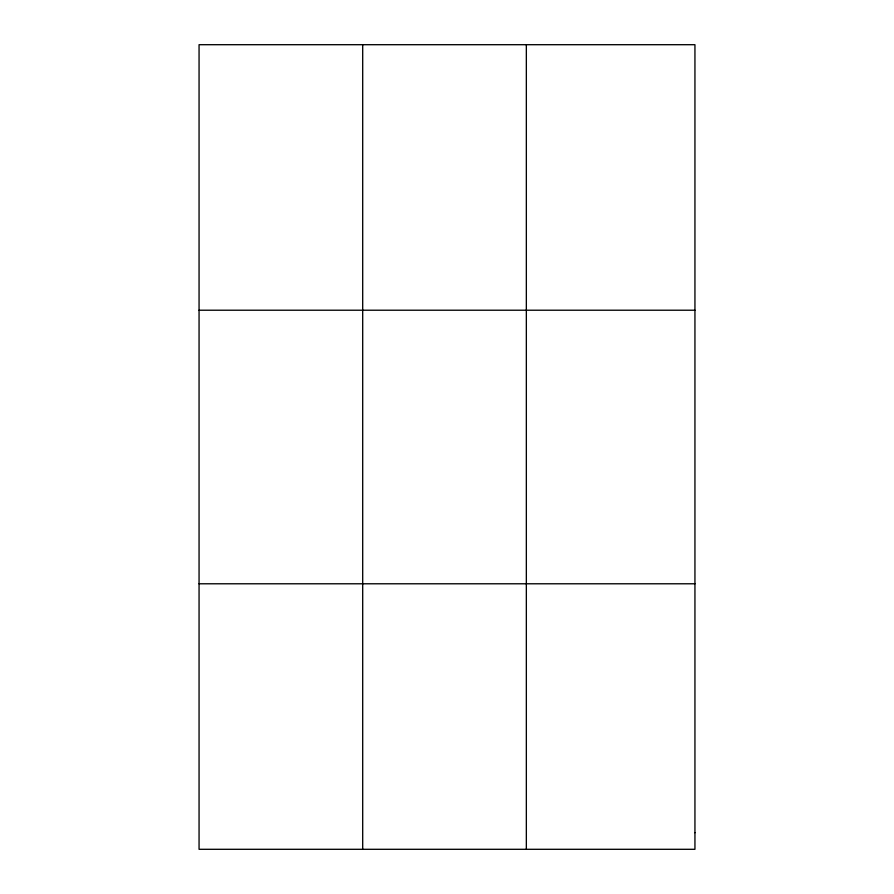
<?xml version="1.0" encoding="UTF-8"?>
<svg xmlns="http://www.w3.org/2000/svg" width="894" height="894" viewBox="0 0 894 894"><rect width="100%" height="100%" fill="white"/><g stroke="black" fill="none" stroke-linecap="round" stroke-linejoin="round"><path stroke-width="1.34" d="M362.696 849.3L362.696 44.7M526.342 849.3L526.342 44.7M199.06 310.218L694.94 310.218M199.06 583.782L694.94 583.782M694.94 832.705L694.94 849.3L199.06 849.3L199.06 44.7L694.94 44.7L694.94 832.705"/></g></svg>
